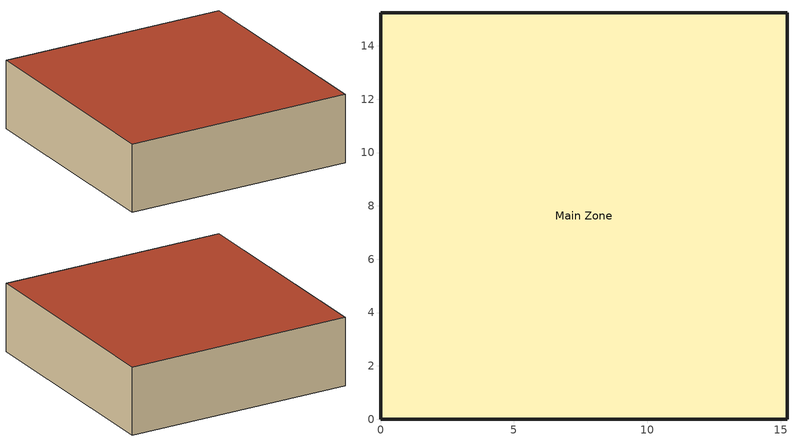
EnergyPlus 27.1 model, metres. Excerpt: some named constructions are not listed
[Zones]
Main Zone
 floor adiabatic (FLOOR): 15.24,0 0,0 0,15.24 15.24,15.24 z0
 wall outside (R13WALL): 0,0 15.24,0 15.24,15.24 0,15.24 0,0 z0:4.57
 roof outside (ROOF31): 0,15.24 0,0 15.24,0 15.24,15.24 z4.57
[Table:Lookup]
Mode2_ESP_lookup: Mode2_IndependentVariableList, DivisorOnly, -9999, 9999, Dimensionless, 191.66, 191.66, 191.66, 233.718, 233.718, 233.718, 279.945, 279.945, 279.945, 191.66, 191.66, 191.66, 233.718, 233.718, 233.718, 279.945, 279.945, 279.945, 191.66, 191.66, 191.66, 233.718, 233.718, 233.718, 279.945, 279.945, 279.945, 191.66, 191.66, 191.66, 233.718, 233.718, 233.718, 279.945, 279.945, 279.945, 191.66, 191.66, 191.66, 233.718, 233.718, 233.718, 279.945, 279.945, 279.945, 191.66, 191.66, 191.66, 233.718, 233.718, 233.718, 279.945, 279.945, 279.945, 191.66, 191.66, 191.66, 233.718, 233.718, 233.718, 279.945, 279.945, 279.945, 191.66, 191.66, 191.66, 233.718, 233.718, 233.718, 279.945, 279.945, 279.945, 191.66, 191.66, 191.66, 233.718, 233.718, 233.718, 279.945, 279.945, 279.945, 190.966, 190.966, 190.966, 235.108, 235.108, 235.108, 279.25, 279.25, 279.25, 190.966, 190.966, 190.966, 235.108, 235.108, 235.108, 279.25, 279.25, 279.25, 190.966, 190.966, 190.966, 235.108, 235.108, 235.108, 279.25, 279.25, 279.25, 190.966, 190.966, 190.966, 235.108, 235.108, 235.108, 279.25, 279.25, 279.25, 190.966, 190.966, 190.966, 235.108, 235.108, 235.108, 279.25, 279.25, 279.25, 190.966, 190.966, 190.966, 235.108, 235.108, 235.108, 279.25, 279.25, 279.25, 190.966, 190.966, 190.966, 235.108, 235.108, 235.108, 279.25, 279.25, 279.25, 190.966, 190.966, 190.966, 235.108, 235.108, 235.108, 279.25, 279.25, 279.25, 190.966, 190.966, 190.966, 235.108, 235.108, 235.108, 279.25, 279.25, 279.25, 191.66, 191.66, 191.66, 233.718, 233.718, 233.718, 279.945, 279.945, 279.945, 191.66, 191.66, 191.66, 233.718, 233.718, 233.718, 279.945, 279.945, 279.945, 191.66, 191.66, 191.66, 233.718, 233.718, 233.718, 279.945, 279.945, 279.945, 191.66, 191.66, 191.66, 233.718, 233.718, 233.718, 279.945, 279.945, 279.945, 191.66, 191.66, 191.66, 233.718, 233.718, 233.718, 279.945, 279.945, 279.945, 191.66, 191.66, 191.66, 233.718, 233.718, 233.718, 279.945, 279.945, 279.945, 191.66, 191.66, 191.66, 233.718, 233.718, 233.718, 279.945, 279.945, 279.945, 191.66, 191.66, 191.66, 233.718, 233.718, 233.718, 279.945, 279.945, 279.945, 191.66, 191.66, 191.66, 233.718, 233.718, 233.718, 279.945, 279.945, 279.945, 190.966, 190.966, 190.966, 235.108, 235.108, 235.108, 279.25, 279.25, 279.25, 190.966, 190.966, 190.966, 235.108, 235.108, 235.108, 279.25, 279.25, 279.25, 190.966, 190.966, 190.966, 235.108, 235.108, 235.108, 279.25, 279.25, 279.25, 190.966, 190.966, 190.966, 235.108, 235.108, 235.108, 279.25, 279.25, 279.25, 190.966, 190.966, 190.966, 235.108, 235.108, 235.108, 279.25, 279.25, 279.25, 190.966, 190.966, 190.966, 235.108, 235.108, 235.108, 279.25, 279.25, 279.25, 190.966, 190.966, 190.966, 235.108, 235.108, 235.108, 279.25, 279.25, 279.25, 190.966, 190.966, 190.966, 235.108, 235.108, 235.108, 279.25, 279.25, 279.25, 190.966, 190.966, 190.966, 235.108, 235.108, 235.108, 279.25, 279.25, 279.25, 190.966, 190.966, 190.966, 235.108, 235.108, 235.108, 279.25, 279.25, 279.25, 190.966, 190.966, 190.966, 235.108, 235.108, 235.108, 279.25, 279.25, 279.25, 190.966, 190.966, 190.966, 235.108, 235.108, 235.108, 279.25, 279.25, 279.25, 190.966, 190.966, 190.966, 235.108, 235.108, 235.108, 279.25, 279.25, 279.25, 190.966, 190.966, 190.966, 235.108, 235.108, 235.108, 279.25, 279.25, 279.25, 190.966, 190.966, 190.966, 235.108, 235.108, 235.108, 279.25, 279.25, 279.25, 190.966, 190.966, 190.966, 235.108, 235.108, 235.108, 279.25, 279.25, 279.25, 190.966, 190.966, 190.966, 235.108, 235.108, 235.108, 279.25, 279.25, 279.25, 190.966, 190.966, 190.966, 235.108, 235.108, 235.108, 279.25, 279.25, 279.25, 191.66, 191.66, 191.66, 233.718, 233.718, 233.718, 279.945, 279.945, 279.945, 191.66, 191.66, 191.66, 233.718, 233.718, 233.718, 279.945, 279.945, 279.945, 191.66, 191.66, 191.66, 233.718, 233.718, 233.718, 279.945, 279.945, 279.945, 191.66, 191.66, 191.66, 233.718, 233.718, 233.718, 279.945, 279.945, 279.945, 191.66, 191.66, 191.66, 233.718, 233.718, 233.718, 279.945, 279.945, 279.945, 191.66, 191.66, 191.66, 233.718, 233.718, 233.718, 279.945, 279.945, 279.945, 191.66, 191.66, 191.66, 233.718, 233.718, 233.718, 279.945, 279.945, 279.945, 191.66, 191.66, 191.66, 233.718, 233.718, 233.718, 279.945, 279.945, 279.945, 191.66, 191.66, 191.66, 233.718, 233.718, 233.718, 279.945, 279.945, 279.945, 190.966, 190.966, 190.966, 235.108, 235.108, 235.108, 279.25, 279.25, 279.25, 190.966, 190.966, 190.966, 235.108, 235.108, 235.108, 279.25, 279.25, 279.25, 190.966, 190.966, 190.966, 235.108, 235.108, 235.108, 279.25, 279.25, 279.25, 190.966, 190.966, 190.966, 235.108, 235.108, 235.108, 279.25, 279.25, 279.25, 190.966, 190.966, 190.966, 235.108, 235.108, 235.108, 279.25, 279.25, 279.25, 190.966, 190.966, 190.966, 235.108, 235.108, 235.108, 279.25, 279.25, 279.25, 190.966, 190.966, 190.966, 235.108, 235.108, 235.108, 279.25, 279.25, 279.25, 190.966, 190.966, 190.966, 235.108, 235.108, 235.108, 279.25, 279.25, 279.25, 190.966, 190.966, 190.966, 235.108, 235.108, 235.108, 279.25, 279.25, 279.25, 190.966, 190.966, 190.966, 235.108, 235.108, 235.108, 279.25, 279.25, 279.25, 190.966, 190.966, 190.966, 235.108, 235.108, 235.108, 279.25, 279.25, 279.25, 190.966, 190.966, 190.966, 235.108, 235.108, 235.108, 279.25, 279.25, 279.25, 190.966, 190.966, 190.966, 235.108, 235.108, 235.108, 279.25, 279.25, 279.25, 190.966, 190.966, 190.966, 235.108, 235.108, 235.108, 279.25, 279.25, 279.25, 190.966, 190.966, 190.966, 235.108, 235.108, 235.108, 279.25, 279.25, 279.25, 190.966, 190.966, 190.966, 235.108, 235.108, 235.108, 279.25, 279.25, 279.25, 190.966, 190.966, 190.966, 235.108, 235.108, 235.108, 279.25, 279.25, 279.25, 190.966, 190.966, 190.966, 235.108, 235.108, 235.108, 279.25, 279.25, 279.25, 191.66, 191.66, 191.66, 233.718, 233.718, 233.718, 279.945, 279.945, 279.945, 191.66, 191.66, 191.66, 233.718, 233.718, 233.718, 279.945, 279.945, 279.945, 191.66, 191.66, 191.66, 233.718, 233.718, 233.718, 279.945, 279.945, 279.945, 191.66, 191.66, 191.66, 233.718, 233.718, 233.718, 279.945, 279.945, 279.945, 191.66, 191.66, 191.66, 233.718, 233.718, 233.718, 279.945, 279.945, 279.945, 191.66, 191.66, 191.66, 233.718, 233.718, 233.718, 279.945, 279.945, 279.945, 191.66, 191.66, 191.66, 233.718, 233.718, 233.718, 279.945, 279.945, 279.945, 191.66, 191.66, 191.66, 233.718, 233.718, 233.718, 279.945, 279.945, 279.945, 191.66, 191.66, 191.66, 233.718, 233.718, 233.718, 279.945, 279.945, 279.945, 191.66, 191.66, 191.66, 233.718, 233.718, 233.718, 279.945, 279.945, 279.945, 191.66, 191.66, 191.66, 233.718, 233.718, 233.718, 279.945, 279.945, 279.945, 191.66, 191.66, 191.66, 233.718, 233.718, 233.718, 279.945, 279.945, 279.945, 191.66, 191.66, 191.66, 233.718, 233.718, 233.718, 279.945, 279.945, 279.945, 191.66, 191.66, 191.66, 233.718, 233.718, 233.718, 279.945, 279.945, 279.945, 191.66, 191.66, 191.66, 233.718, 233.718, 233.718, 279.945, 279.945, 279.945, 191.66, 191.66, 191.66, 233.718, 233.718, 233.718, 279.945, 279.945, 279.945, 191.66, 191.66, 191.66, 233.718, 233.718, 233.718, 279.945, 279.945, 279.945, 191.66, 191.66, 191.66, 233.718, 233.718, 233.718, 279.945, 279.945, 279.945, 190.966, 190.966, 190.966, 235.108, 235.108, 235.108, 279.25, 279.25, 279.25, 190.966, 190.966, 190.966, 235.108, 235.108, 235.108, 279.25, 279.25, 279.25, 190.966, 190.966, 190.966, 235.108, 235.108, 235.108, 279.25, 279.25, 279.25, 190.966, 190.966, 190.966, 235.108, 235.108, 235.108, 279.25, 279.25, 279.25, 190.966, 190.966, 190.966, 235.108, 235.108, 235.108, 279.25, 279.25, 279.25, 190.966, 190.966, 190.966, 235.108, 235.108, 235.108, 279.25, 279.25, 279.25, 190.966, 190.966, 190.966, 235.108, 235.108, 235.108, 279.25, 279.25, 279.25, 190.966, 190.966, 190.966, 235.108, 235.108, 235.108, 279.25, 279.25, 279.25, 190.966, 190.966, 190.966, 235.108, 235.108, 235.108, 279.25, 279.25, 279.25, 191.66, 191.66, 191.66, 233.718, 233.718, 233.718, 279.945, 279.945, 279.945, 191.66, 191.66, 191.66, 233.718, 233.718, 233.718, 279.945, 279.945, 279.945, 191.66, 191.66, 191.66, 233.718, 233.718, 233.718, 279.945, 279.945, 279.945, 191.66, 191.66, 191.66, 233.718, 233.718, 233.718, 279.945, 279.945, 279.945, 191.66, 191.66, 191.66, 233.718, 233.718, 233.718, 279.945, 279.945, 279.945, 191.66, 191.66, 191.66, 233.718, 233.718, 233.718, 279.945, 279.945, 279.945, 191.66, 191.66, 191.66, 233.718, 233.718, 233.718, 279.945, 279.945, 279.945, 191.66, 191.66, 191.66, 233.718, 233.718, 233.718, 279.945, 279.945, 279.945, 191.66, 191.66, 191.66, 233.718, 233.718, 233.718, 279.945, 279.945, 279.945, 190.966, 190.966, 190.966, 235.108, 235.108, 235.108, 279.25, 279.25, 279.25, 190.966, 190.966, 190.966, 235.108, 235.108, 235.108, 279.25, 279.25, 279.25, 190.966, 190.966, 190.966, 235.108, 235.108, 235.108, 279.25, 279.25, 279.25, 190.966, 190.966, 190.966, 235.108, 235.108, 235.108, 279.25, 279.25, 279.25, 190.966, 190.966, 190.966, 235.108, 235.108, 235.108, 279.25, 279.25, 279.25, 190.966, 190.966, 190.966, 235.108, 235.108, 235.108, 279.25, 279.25, 279.25, 190.966, 190.966, 190.966, 235.108, 235.108, 235.108, 279.25, 279.25, 279.25, 190.966, 190.966, 190.966, 235.108, 235.108, 235.108, 279.25, 279.25, 279.25, 190.966, 190.966, 190.966, 235.108, 235.108, 235.108, 279.25, 279.25, 279.25, 191.66, 191.66, 191.66, 233.718, 233.718, 233.718, 279.945, 279.945, 279.945, 191.66, 191.66, 191.66, 233.718, 233.718, 233.718, 279.945, 279.945, 279.945, 191.66, 191.66, 191.66, 233.718, 233.718, 233.718, 279.945, 279.945, 279.945, 191.66, 191.66, 191.66, 233.718, 233.718, 233.718, 279.945, 279.945, 279.945, 191.66, 191.66, 191.66, 233.718, 233.718, 233.718, 279.945, 279.945, 279.945, 191.66, 191.66, 191.66, 233.718, 233.718, 233.718, 279.945, 279.945, 279.945, 191.66, 191.66, 191.66, 233.718, 233.718, 233.718, 279.945, 279.945, 279.945, 191.66, 191.66, 191.66, 233.718, 233.718, 233.718, 279.945, 279.945, 279.945, 191.66, 191.66, 191.66, 233.718, 233.718, 233.718, 279.945, 279.945, 279.945, 191.66, 191.66, 191.66, 233.718, 233.718, 233.718, 279.945, 279.945, 279.945, 191.66, 191.66, 191.66, 233.718, 233.718, 233.718, 279.945, 279.945, 279.945, 191.66, 191.66, 191.66, 233.718, 233.718, 233.718, 279.945, 279.945, 279.945, 191.66, 191.66, 191.66, 233.718, 233.718, 233.718, 279.945, 279.945, 279.945, 191.66, 191.66, 191.66, 233.718, 233.718, 233.718, 279.945, 279.945, 279.945, 191.66, 191.66, 191.66, 233.718, 233.718, 233.718, 279.945, 279.945, 279.945, 191.66, 191.66, 191.66, 233.718, 233.718, 233.718, 279.945, 279.945, 279.945, 191.66, 191.66, 191.66, 233.718, 233.718, 233.718, 279.945, 279.945, 279.945, 191.66, 191.66, 191.66, 233.718, 233.718, 233.718, 279.945, 279.945, 279.945
Mode2_TSA_lookup: Mode2_IndependentVariableList, DivisorOnly, -9999, 9999, Dimensionless, 9.87769, 9.87769, 9.87769, 11.06818, 11.06818, 11.06818, 12.25867, 12.25867, 12.25867, 9.87769, 9.87769, 9.87769, 11.06818, 11.06818, 11.06818, 12.25867, 12.25867, 12.25867, 9.87769, 9.87769, 9.87769, 11.06818, 11.06818, 11.06818, 12.25867, 12.25867, 12.25867, 9.87769, 9.87769, 9.87769, 11.06818, 11.06818, 11.06818, 12.25867, 12.25867, 12.25867, 9.87769, 9.87769, 9.87769, 11.06818, 11.06818, 11.06818, 12.25867, 12.25867, 12.25867, 9.87769, 9.87769, 9.87769, 11.06818, 11.06818, 11.06818, 12.25867, 12.25867, 12.25867, 9.87769, 9.87769, 9.87769, 11.06818, 11.06818, 11.06818, 12.25867, 12.25867, 12.25867, 9.87769, 9.87769, 9.87769, 11.06818, 11.06818, 11.06818, 12.25867, 12.25867, 12.25867, 9.87769, 9.87769, 9.87769, 11.06818, 11.06818, 11.06818, 12.25867, 12.25867, 12.25867, 10.0917, 10.0917, 10.0917, 11.28219, 11.28219, 11.28219, 12.47268, 12.47268, 12.47268, 10.0917, 10.0917, 10.0917, 11.28219, 11.28219, 11.28219, 12.47268, 12.47268, 12.47268, 10.0917, 10.0917, 10.0917, 11.28219, 11.28219, 11.28219, 12.47268, 12.47268, 12.47268, 10.0917, 10.0917, 10.0917, 11.28219, 11.28219, 11.28219, 12.47268, 12.47268, 12.47268, 10.0917, 10.0917, 10.0917, 11.28219, 11.28219, 11.28219, 12.47268, 12.47268, 12.47268, 10.0917, 10.0917, 10.0917, 11.28219, 11.28219, 11.28219, 12.47268, 12.47268, 12.47268, 10.0917, 10.0917, 10.0917, 11.28219, 11.28219, 11.28219, 12.47268, 12.47268, 12.47268, 10.0917, 10.0917, 10.0917, 11.28219, 11.28219, 11.28219, 12.47268, 12.47268, 12.47268, 10.0917, 10.0917, 10.0917, 11.28219, 11.28219, 11.28219, 12.47268, 12.47268, 12.47268, 10.60999, 10.60999, 10.60999, 11.80049, 11.80049, 11.80049, 12.99098, 12.99098, 12.99098, 10.60999, 10.60999, 10.60999, 11.80049, 11.80049, 11.80049, 12.99098, 12.99098, 12.99098, 10.60999, 10.60999, 10.60999, 11.80049, 11.80049, 11.80049, 12.99098, 12.99098, 12.99098, 10.60999, 10.60999, 10.60999, 11.80049, 11.80049, 11.80049, 12.99098, 12.99098, 12.99098, 10.60999, 10.60999, 10.60999, 11.80049, 11.80049, 11.80049, 12.99098, 12.99098, 12.99098, 10.60999, 10.60999, 10.60999, 11.80049, 11.80049, 11.80049, 12.99098, 12.99098, 12.99098, 10.60999, 10.60999, 10.60999, 11.80049, 11.80049, 11.80049, 12.99098, 12.99098, 12.99098, 10.60999, 10.60999, 10.60999, 11.80049, 11.80049, 11.80049, 12.99098, 12.99098, 12.99098, 10.60999, 10.60999, 10.60999, 11.80049, 11.80049, 11.80049, 12.99098, 12.99098, 12.99098, 10.81006, 10.81006, 10.81006, 12.00055, 12.00055, 12.00055, 13.19104, 13.19104, 13.19104, 10.81006, 10.81006, 10.81006, 12.00055, 12.00055, 12.00055, 13.19104, 13.19104, 13.19104, 10.81006, 10.81006, 10.81006, 12.00055, 12.00055, 12.00055, 13.19104, 13.19104, 13.19104, 10.81006, 10.81006, 10.81006, 12.00055, 12.00055, 12.00055, 13.19104, 13.19104, 13.19104, 10.81006, 10.81006, 10.81006, 12.00055, 12.00055, 12.00055, 13.19104, 13.19104, 13.19104, 10.81006, 10.81006, 10.81006, 12.00055, 12.00055, 12.00055, 13.19104, 13.19104, 13.19104, 10.81006, 10.81006, 10.81006, 12.00055, 12.00055, 12.00055, 13.19104, 13.19104, 13.19104, 10.81006, 10.81006, 10.81006, 12.00055, 12.00055, 12.00055, 13.19104, 13.19104, 13.19104, 10.81006, 10.81006, 10.81006, 12.00055, 12.00055, 12.00055, 13.19104, 13.19104, 13.19104, 11.74255, 11.74255, 11.74255, 12.93304, 12.93304, 12.93304, 14.12353, 14.12353, 14.12353, 11.74255, 11.74255, 11.74255, 12.93304, 12.93304, 12.93304, 14.12353, 14.12353, 14.12353, 11.74255, 11.74255, 11.74255, 12.93304, 12.93304, 12.93304, 14.12353, 14.12353, 14.12353, 11.74255, 11.74255, 11.74255, 12.93304, 12.93304, 12.93304, 14.12353, 14.12353, 14.12353, 11.74255, 11.74255, 11.74255, 12.93304, 12.93304, 12.93304, 14.12353, 14.12353, 14.12353, 11.74255, 11.74255, 11.74255, 12.93304, 12.93304, 12.93304, 14.12353, 14.12353, 14.12353, 11.74255, 11.74255, 11.74255, 12.93304, 12.93304, 12.93304, 14.12353, 14.12353, 14.12353, 11.74255, 11.74255, 11.74255, 12.93304, 12.93304, 12.93304, 14.12353, 14.12353, 14.12353, 11.74255, 11.74255, 11.74255, 12.93304, 12.93304, 12.93304, 14.12353, 14.12353, 14.12353, 11.71017, 11.71017, 11.71017, 12.90066, 12.90066, 12.90066, 14.09115, 14.09115, 14.09115, 11.71017, 11.71017, 11.71017, 12.90066, 12.90066, 12.90066, 14.09115, 14.09115, 14.09115, 11.71017, 11.71017, 11.71017, 12.90066, 12.90066, 12.90066, 14.09115, 14.09115, 14.09115, 11.71017, 11.71017, 11.71017, 12.90066, 12.90066, 12.90066, 14.09115, 14.09115, 14.09115, 11.71017, 11.71017, 11.71017, 12.90066, 12.90066, 12.90066, 14.09115, 14.09115, 14.09115, 11.71017, 11.71017, 11.71017, 12.90066, 12.90066, 12.90066, 14.09115, 14.09115, 14.09115, 11.71017, 11.71017, 11.71017, 12.90066, 12.90066, 12.90066, 14.09115, 14.09115, 14.09115, 11.71017, 11.71017, 11.71017, 12.90066, 12.90066, 12.90066, 14.09115, 14.09115, 14.09115, 11.71017, 11.71017, 11.71017, 12.90066, 12.90066, 12.90066, 14.09115, 14.09115, 14.09115, 11.92479, 11.92479, 11.92479, 13.11528, 13.11528, 13.11528, 14.30577, 14.30577, 14.30577, 11.92479, 11.92479, 11.92479, 13.11528, 13.11528, 13.11528, 14.30577, 14.30577, 14.30577, 11.92479, 11.92479, 11.92479, 13.11528, 13.11528, 13.11528, 14.30577, 14.30577, 14.30577, 11.92479, 11.92479, 11.92479, 13.11528, 13.11528, 13.11528, 14.30577, 14.30577, 14.30577, 11.92479, 11.92479, 11.92479, 13.11528, 13.11528, 13.11528, 14.30577, 14.30577, 14.30577, 11.92479, 11.92479, 11.92479, 13.11528, 13.11528, 13.11528, 14.30577, 14.30577, 14.30577, 11.92479, 11.92479, 11.92479, 13.11528, 13.11528, 13.11528, 14.30577, 14.30577, 14.30577, 11.92479, 11.92479, 11.92479, 13.11528, 13.11528, 13.11528, 14.30577, 14.30577, 14.30577, 11.92479, 11.92479, 11.92479, 13.11528, 13.11528, 13.11528, 14.30577, 14.30577, 14.30577, 12.44247, 12.44247, 12.44247, 13.63296, 13.63296, 13.63296, 14.82345, 14.82345, 14.82345, 12.44247, 12.44247, 12.44247, 13.63296, 13.63296, 13.63296, 14.82345, 14.82345, 14.82345, 12.44247, 12.44247, 12.44247, 13.63296, 13.63296, 13.63296, 14.82345, 14.82345, 14.82345, 12.44247, 12.44247, 12.44247, 13.63296, 13.63296, 13.63296, 14.82345, 14.82345, 14.82345, 12.44247, 12.44247, 12.44247, 13.63296, 13.63296, 13.63296, 14.82345, 14.82345, 14.82345, 12.44247, 12.44247, 12.44247, 13.63296, 13.63296, 13.63296, 14.82345, 14.82345, 14.82345, 12.44247, 12.44247, 12.44247, 13.63296, 13.63296, 13.63296, 14.82345, 14.82345, 14.82345, 12.44247, 12.44247, 12.44247, 13.63296, 13.63296, 13.63296, 14.82345, 14.82345, 14.82345, 12.44247, 12.44247, 12.44247, 13.63296, 13.63296, 13.63296, 14.82345, 14.82345, 14.82345, 12.64223, 12.64223, 12.64223, 13.83272, 13.83272, 13.83272, 15.02321, 15.02321, 15.02321, 12.64223, 12.64223, 12.64223, 13.83272, 13.83272, 13.83272, 15.02321, 15.02321, 15.02321, 12.64223, 12.64223, 12.64223, 13.83272, 13.83272, 13.83272, 15.02321, 15.02321, 15.02321, 12.64223, 12.64223, 12.64223, 13.83272, 13.83272, 13.83272, 15.02321, 15.02321, 15.02321, 12.64223, 12.64223, 12.64223, 13.83272, 13.83272, 13.83272, 15.02321, 15.02321, 15.02321, 12.64223, 12.64223, 12.64223, 13.83272, 13.83272, 13.83272, 15.02321, 15.02321, 15.02321, 12.64223, 12.64223, 12.64223, 13.83272, 13.83272, 13.83272, 15.02321, 15.02321, 15.02321, 12.64223, 12.64223, 12.64223, 13.83272, 13.83272, 13.83272, 15.02321, 15.02321, 15.02321, 12.64223, 12.64223, 12.64223, 13.83272, 13.83272, 13.83272, 15.02321, 15.02321, 15.02321, 13.57429, 13.57429, 13.57429, 14.76478, 14.76478, 14.76478, 15.95527, 15.95527, 15.95527, 13.57429, 13.57429, 13.57429, 14.76478, 14.76478, 14.76478, 15.95527, 15.95527, 15.95527, 13.57429, 13.57429, 13.57429, 14.76478, 14.76478, 14.76478, 15.95527, 15.95527, 15.95527, 13.57429, 13.57429, 13.57429, 14.76478, 14.76478, 14.76478, 15.95527, 15.95527, 15.95527, 13.57429, 13.57429, 13.57429, 14.76478, 14.76478, 14.76478, 15.95527, 15.95527, 15.95527, 13.57429, 13.57429, 13.57429, 14.76478, 14.76478, 14.76478, 15.95527, 15.95527, 15.95527, 13.57429, 13.57429, 13.57429, 14.76478, 14.76478, 14.76478, 15.95527, 15.95527, 15.95527, 13.57429, 13.57429, 13.57429, 14.76478, 14.76478, 14.76478, 15.95527, 15.95527, 15.95527, 13.57429, 13.57429, 13.57429, 14.76478, 14.76478, 14.76478, 15.95527, 15.95527, 15.95527, 13.54405, 13.54405, 13.54405, 14.73454, 14.73454, 14.73454, 15.92503, 15.92503, 15.92503, 13.54405, 13.54405, 13.54405, 14.73454, 14.73454, 14.73454, 15.92503, 15.92503, 15.92503, 13.54405, 13.54405, 13.54405, 14.73454, 14.73454, 14.73454, 15.92503, 15.92503, 15.92503, 13.54405, 13.54405, 13.54405, 14.73454, 14.73454, 14.73454, 15.92503, 15.92503, 15.92503, 13.54405, 13.54405, 13.54405, 14.73454, 14.73454, 14.73454, 15.92503, 15.92503, 15.92503, 13.54405, 13.54405, 13.54405, 14.73454, 14.73454, 14.73454, 15.92503, 15.92503, 15.92503, 13.54405, 13.54405, 13.54405, 14.73454, 14.73454, 14.73454, 15.92503, 15.92503, 15.92503, 13.54405, 13.54405, 13.54405, 14.73454, 14.73454, 14.73454, 15.92503, 15.92503, 15.92503, 13.54405, 13.54405, 13.54405, 14.73454, 14.73454, 14.73454, 15.92503, 15.92503, 15.92503, 13.75865, 13.75865, 13.75865, 14.94914, 14.94914, 14.94914, 16.13963, 16.13963, 16.13963, 13.75865, 13.75865, 13.75865, 14.94914, 14.94914, 14.94914, 16.13963, 16.13963, 16.13963, 13.75865, 13.75865, 13.75865, 14.94914, 14.94914, 14.94914, 16.13963, 16.13963, 16.13963, 13.75865, 13.75865, 13.75865, 14.94914, 14.94914, 14.94914, 16.13963, 16.13963, 16.13963, 13.75865, 13.75865, 13.75865, 14.94914, 14.94914, 14.94914, 16.13963, 16.13963, 16.13963, 13.75865, 13.75865, 13.75865, 14.94914, 14.94914, 14.94914, 16.13963, 16.13963, 16.13963, 13.75865, 13.75865, 13.75865, 14.94914, 14.94914, 14.94914, 16.13963, 16.13963, 16.13963, 13.75865, 13.75865, 13.75865, 14.94914, 14.94914, 14.94914, 16.13963, 16.13963, 16.13963, 13.75865, 13.75865, 13.75865, 14.94914, 14.94914, 14.94914, 16.13963, 16.13963, 16.13963, 14.2752, 14.2752, 14.2752, 15.46569, 15.46569, 15.46569, 16.65618, 16.65618, 16.65618, 14.2752, 14.2752, 14.2752, 15.46569, 15.46569, 15.46569, 16.65618, 16.65618, 16.65618, 14.2752, 14.2752, 14.2752, 15.46569, 15.46569, 15.46569, 16.65618, 16.65618, 16.65618, 14.2752, 14.2752, 14.2752, 15.46569, 15.46569, 15.46569, 16.65618, 16.65618, 16.65618, 14.2752, 14.2752, 14.2752, 15.46569, 15.46569, 15.46569, 16.65618, 16.65618, 16.65618, 14.2752, 14.2752, 14.2752, 15.46569, 15.46569, 15.46569, 16.65618, 16.65618, 16.65618, 14.2752, 14.2752, 14.2752, 15.46569, 15.46569, 15.46569, 16.65618, 16.65618, 16.65618, 14.2752, 14.2752, 14.2752, 15.46569, 15.46569, 15.46569, 16.65618, 16.65618, 16.65618, 14.2752, 14.2752, 14.2752, 15.46569, 15.46569, 15.46569, 16.65618, 16.65618, 16.65618, 14.47471, 14.47471, 14.47471, 15.6652, 15.6652, 15.6652, 16.85569, 16.85569, 16.85569, 14.47471, 14.47471, 14.47471, 15.6652, 15.6652, 15.6652, 16.85569, 16.85569, 16.85569, 14.47471, 14.47471, 14.47471, 15.6652, 15.6652, 15.6652, 16.85569, 16.85569, 16.85569, 14.47471, 14.47471, 14.47471, 15.6652, 15.6652, 15.6652, 16.85569, 16.85569, 16.85569, 14.47471, 14.47471, 14.47471, 15.6652, 15.6652, 15.6652, 16.85569, 16.85569, 16.85569, 14.47471, 14.47471, 14.47471, 15.6652, 15.6652, 15.6652, 16.85569, 16.85569, 16.85569, 14.47471, 14.47471, 14.47471, 15.6652, 15.6652, 15.6652, 16.85569, 16.85569, 16.85569, 14.47471, 14.47471, 14.47471, 15.6652, 15.6652, 15.6652, 16.85569, 16.85569, 16.85569, 14.47471, 14.47471, 14.47471, 15.6652, 15.6652, 15.6652, 16.85569, 16.85569, 16.85569, 15.40677, 15.40677, 15.40677, 16.59726, 16.59726, 16.59726, 17.78775, 17.78775, 17.78775, 15.40677, 15.40677, 15.40677, 16.59726, 16.59726, 16.59726, 17.78775, 17.78775, 17.78775, 15.40677, 15.40677, 15.40677, 16.59726, 16.59726, 16.59726, 17.78775, 17.78775, 17.78775, 15.40677, 15.40677, 15.40677, 16.59726, 16.59726, 16.59726, 17.78775, 17.78775, 17.78775, 15.40677, 15.40677, 15.40677, 16.59726, 16.59726, 16.59726, 17.78775, 17.78775, 17.78775, 15.40677, 15.40677, 15.40677, 16.59726, 16.59726, 16.59726, 17.78775, 17.78775, 17.78775, 15.40677, 15.40677, 15.40677, 16.59726, 16.59726, 16.59726, 17.78775, 17.78775, 17.78775, 15.40677, 15.40677, 15.40677, 16.59726, 16.59726, 16.59726, 17.78775, 17.78775, 17.78775, 15.40677, 15.40677, 15.40677, 16.59726, 16.59726, 16.59726, 17.78775, 17.78775, 17.78775
Mode2_wSA_lookup: Mode2_IndependentVariableList, DivisorOnly, -9999, 9999, Dimensionless, 0.00622, 0.00622, 0.00622, 0.00661, 0.00661, 0.00661, 0.007, 0.007, 0.007, 0.00622, 0.00622, 0.00622, 0.00661, 0.00661, 0.00661, 0.007, 0.007, 0.007, 0.00622, 0.00622, 0.00622, 0.00661, 0.00661, 0.00661, 0.007, 0.007, 0.007, 0.00622, 0.00622, 0.00622, 0.00661, 0.00661, 0.00661, 0.007, 0.007, 0.007, 0.00622, 0.00622, 0.00622, 0.00661, 0.00661, 0.00661, 0.007, 0.007, 0.007, 0.00622, 0.00622, 0.00622, 0.00661, 0.00661, 0.00661, 0.007, 0.007, 0.007, 0.00622, 0.00622, 0.00622, 0.00661, 0.00661, 0.00661, 0.007, 0.007, 0.007, 0.00622, 0.00622, 0.00622, 0.00661, 0.00661, 0.00661, 0.007, 0.007, 0.007, 0.00622, 0.00622, 0.00622, 0.00661, 0.00661, 0.00661, 0.007, 0.007, 0.007, 0.00652, 0.00652, 0.00652, 0.00691, 0.00691, 0.00691, 0.0073, 0.0073, 0.0073, 0.00652, 0.00652, 0.00652, 0.00691, 0.00691, 0.00691, 0.0073, 0.0073, 0.0073, 0.00652, 0.00652, 0.00652, 0.00691, 0.00691, 0.00691, 0.0073, 0.0073, 0.0073, 0.00652, 0.00652, 0.00652, 0.00691, 0.00691, 0.00691, 0.0073, 0.0073, 0.0073, 0.00652, 0.00652, 0.00652, 0.00691, 0.00691, 0.00691, 0.0073, 0.0073, 0.0073, 0.00652, 0.00652, 0.00652, 0.00691, 0.00691, 0.00691, 0.0073, 0.0073, 0.0073, 0.00652, 0.00652, 0.00652, 0.00691, 0.00691, 0.00691, 0.0073, 0.0073, 0.0073, 0.00652, 0.00652, 0.00652, 0.00691, 0.00691, 0.00691, 0.0073, 0.0073, 0.0073, 0.00652, 0.00652, 0.00652, 0.00691, 0.00691, 0.00691, 0.0073, 0.0073, 0.0073, 0.00724, 0.00724, 0.00724, 0.00763, 0.00763, 0.00763, 0.00802, 0.00802, 0.00802, 0.00724, 0.00724, 0.00724, 0.00763, 0.00763, 0.00763, 0.00802, 0.00802, 0.00802, 0.00724, 0.00724, 0.00724, 0.00763, 0.00763, 0.00763, 0.00802, 0.00802, 0.00802, 0.00724, 0.00724, 0.00724, 0.00763, 0.00763, 0.00763, 0.00802, 0.00802, 0.00802, 0.00724, 0.00724, 0.00724, 0.00763, 0.00763, 0.00763, 0.00802, 0.00802, 0.00802, 0.00724, 0.00724, 0.00724, 0.00763, 0.00763, 0.00763, 0.00802, 0.00802, 0.00802, 0.00724, 0.00724, 0.00724, 0.00763, 0.00763, 0.00763, 0.00802, 0.00802, 0.00802, 0.00724, 0.00724, 0.00724, 0.00763, 0.00763, 0.00763, 0.00802, 0.00802, 0.00802, 0.00724, 0.00724, 0.00724, 0.00763, 0.00763, 0.00763, 0.00802, 0.00802, 0.00802, 0.00752, 0.00752, 0.00752, 0.00791, 0.00791, 0.00791, 0.0083, 0.0083, 0.0083, 0.00752, 0.00752, 0.00752, 0.00791, 0.00791, 0.00791, 0.0083, 0.0083, 0.0083, 0.00752, 0.00752, 0.00752, 0.00791, 0.00791, 0.00791, 0.0083, 0.0083, 0.0083, 0.00752, 0.00752, 0.00752, 0.00791, 0.00791, 0.00791, 0.0083, 0.0083, 0.0083, 0.00752, 0.00752, 0.00752, 0.00791, 0.00791, 0.00791, 0.0083, 0.0083, 0.0083, 0.00752, 0.00752, 0.00752, 0.00791, 0.00791, 0.00791, 0.0083, 0.0083, 0.0083, 0.00752, 0.00752, 0.00752, 0.00791, 0.00791, 0.00791, 0.0083, 0.0083, 0.0083, 0.00752, 0.00752, 0.00752, 0.00791, 0.00791, 0.00791, 0.0083, 0.0083, 0.0083, 0.00752, 0.00752, 0.00752, 0.00791, 0.00791, 0.00791, 0.0083, 0.0083, 0.0083, 0.00882, 0.00882, 0.00882, 0.00921, 0.00921, 0.00921, 0.0096, 0.0096, 0.0096, 0.00882, 0.00882, 0.00882, 0.00921, 0.00921, 0.00921, 0.0096, 0.0096, 0.0096, 0.00882, 0.00882, 0.00882, 0.00921, 0.00921, 0.00921, 0.0096, 0.0096, 0.0096, 0.00882, 0.00882, 0.00882, 0.00921, 0.00921, 0.00921, 0.0096, 0.0096, 0.0096, 0.00882, 0.00882, 0.00882, 0.00921, 0.00921, 0.00921, 0.0096, 0.0096, 0.0096, 0.00882, 0.00882, 0.00882, 0.00921, 0.00921, 0.00921, 0.0096, 0.0096, 0.0096, 0.00882, 0.00882, 0.00882, 0.00921, 0.00921, 0.00921, 0.0096, 0.0096, 0.0096, 0.00882, 0.00882, 0.00882, 0.00921, 0.00921, 0.00921, 0.0096, 0.0096, 0.0096, 0.00882, 0.00882, 0.00882, 0.00921, 0.00921, 0.00921, 0.0096, 0.0096, 0.0096, 0.00655, 0.00655, 0.00655, 0.00694, 0.00694, 0.00694, 0.00733, 0.00733, 0.00733, 0.00655, 0.00655, 0.00655, 0.00694, 0.00694, 0.00694, 0.00733, 0.00733, 0.00733, 0.00655, 0.00655, 0.00655, 0.00694, 0.00694, 0.00694, 0.00733, 0.00733, 0.00733, 0.00655, 0.00655, 0.00655, 0.00694, 0.00694, 0.00694, 0.00733, 0.00733, 0.00733, 0.00655, 0.00655, 0.00655, 0.00694, 0.00694, 0.00694, 0.00733, 0.00733, 0.00733, 0.00655, 0.00655, 0.00655, 0.00694, 0.00694, 0.00694, 0.00733, 0.00733, 0.00733, 0.00655, 0.00655, 0.00655, 0.00694, 0.00694, 0.00694, 0.00733, 0.00733, 0.00733, 0.00655, 0.00655, 0.00655, 0.00694, 0.00694, 0.00694, 0.00733, 0.00733, 0.00733, 0.00655, 0.00655, 0.00655, 0.00694, 0.00694, 0.00694, 0.00733, 0.00733, 0.00733, 0.00685, 0.00685, 0.00685, 0.00724, 0.00724, 0.00724, 0.00763, 0.00763, 0.00763, 0.00685, 0.00685, 0.00685, 0.00724, 0.00724, 0.00724, 0.00763, 0.00763, 0.00763, 0.00685, 0.00685, 0.00685, 0.00724, 0.00724, 0.00724, 0.00763, 0.00763, 0.00763, 0.00685, 0.00685, 0.00685, 0.00724, 0.00724, 0.00724, 0.00763, 0.00763, 0.00763, 0.00685, 0.00685, 0.00685, 0.00724, 0.00724, 0.00724, 0.00763, 0.00763, 0.00763, 0.00685, 0.00685, 0.00685, 0.00724, 0.00724, 0.00724, 0.00763, 0.00763, 0.00763, 0.00685, 0.00685, 0.00685, 0.00724, 0.00724, 0.00724, 0.00763, 0.00763, 0.00763, 0.00685, 0.00685, 0.00685, 0.00724, 0.00724, 0.00724, 0.00763, 0.00763, 0.00763, 0.00685, 0.00685, 0.00685, 0.00724, 0.00724, 0.00724, 0.00763, 0.00763, 0.00763, 0.00757, 0.00757, 0.00757, 0.00796, 0.00796, 0.00796, 0.00835, 0.00835, 0.00835, 0.00757, 0.00757, 0.00757, 0.00796, 0.00796, 0.00796, 0.00835, 0.00835, 0.00835, 0.00757, 0.00757, 0.00757, 0.00796, 0.00796, 0.00796, 0.00835, 0.00835, 0.00835, 0.00757, 0.00757, 0.00757, 0.00796, 0.00796, 0.00796, 0.00835, 0.00835, 0.00835, 0.00757, 0.00757, 0.00757, 0.00796, 0.00796, 0.00796, 0.00835, 0.00835, 0.00835, 0.00757, 0.00757, 0.00757, 0.00796, 0.00796, 0.00796, 0.00835, 0.00835, 0.00835, 0.00757, 0.00757, 0.00757, 0.00796, 0.00796, 0.00796, 0.00835, 0.00835, 0.00835, 0.00757, 0.00757, 0.00757, 0.00796, 0.00796, 0.00796, 0.00835, 0.00835, 0.00835, 0.00757, 0.00757, 0.00757, 0.00796, 0.00796, 0.00796, 0.00835, 0.00835, 0.00835, 0.00785, 0.00785, 0.00785, 0.00824, 0.00824, 0.00824, 0.00863, 0.00863, 0.00863, 0.00785, 0.00785, 0.00785, 0.00824, 0.00824, 0.00824, 0.00863, 0.00863, 0.00863, 0.00785, 0.00785, 0.00785, 0.00824, 0.00824, 0.00824, 0.00863, 0.00863, 0.00863, 0.00785, 0.00785, 0.00785, 0.00824, 0.00824, 0.00824, 0.00863, 0.00863, 0.00863, 0.00785, 0.00785, 0.00785, 0.00824, 0.00824, 0.00824, 0.00863, 0.00863, 0.00863, 0.00785, 0.00785, 0.00785, 0.00824, 0.00824, 0.00824, 0.00863, 0.00863, 0.00863, 0.00785, 0.00785, 0.00785, 0.00824, 0.00824, 0.00824, 0.00863, 0.00863, 0.00863, 0.00785, 0.00785, 0.00785, 0.00824, 0.00824, 0.00824, 0.00863, 0.00863, 0.00863, 0.00785, 0.00785, 0.00785, 0.00824, 0.00824, 0.00824, 0.00863, 0.00863, 0.00863, 0.00915, 0.00915, 0.00915, 0.00954, 0.00954, 0.00954, 0.00993, 0.00993, 0.00993, 0.00915, 0.00915, 0.00915, 0.00954, 0.00954, 0.00954, 0.00993, 0.00993, 0.00993, 0.00915, 0.00915, 0.00915, 0.00954, 0.00954, 0.00954, 0.00993, 0.00993, 0.00993, 0.00915, 0.00915, 0.00915, 0.00954, 0.00954, 0.00954, 0.00993, 0.00993, 0.00993, 0.00915, 0.00915, 0.00915, 0.00954, 0.00954, 0.00954, 0.00993, 0.00993, 0.00993, 0.00915, 0.00915, 0.00915, 0.00954, 0.00954, 0.00954, 0.00993, 0.00993, 0.00993, 0.00915, 0.00915, 0.00915, 0.00954, 0.00954, 0.00954, 0.00993, 0.00993, 0.00993, 0.00915, 0.00915, 0.00915, 0.00954, 0.00954, 0.00954, 0.00993, 0.00993, 0.00993, 0.00915, 0.00915, 0.00915, 0.00954, 0.00954, 0.00954, 0.00993, 0.00993, 0.00993, 0.00688, 0.00688, 0.00688, 0.00728, 0.00728, 0.00728, 0.00767, 0.00767, 0.00767, 0.00688, 0.00688, 0.00688, 0.00728, 0.00728, 0.00728, 0.00767, 0.00767, 0.00767, 0.00688, 0.00688, 0.00688, 0.00728, 0.00728, 0.00728, 0.00767, 0.00767, 0.00767, 0.00688, 0.00688, 0.00688, 0.00728, 0.00728, 0.00728, 0.00767, 0.00767, 0.00767, 0.00688, 0.00688, 0.00688, 0.00728, 0.00728, 0.00728, 0.00767, 0.00767, 0.00767, 0.00688, 0.00688, 0.00688, 0.00728, 0.00728, 0.00728, 0.00767, 0.00767, 0.00767, 0.00688, 0.00688, 0.00688, 0.00728, 0.00728, 0.00728, 0.00767, 0.00767, 0.00767, 0.00688, 0.00688, 0.00688, 0.00728, 0.00728, 0.00728, 0.00767, 0.00767, 0.00767, 0.00688, 0.00688, 0.00688, 0.00728, 0.00728, 0.00728, 0.00767, 0.00767, 0.00767, 0.00718, 0.00718, 0.00718, 0.00757, 0.00757, 0.00757, 0.00797, 0.00797, 0.00797, 0.00718, 0.00718, 0.00718, 0.00757, 0.00757, 0.00757, 0.00797, 0.00797, 0.00797, 0.00718, 0.00718, 0.00718, 0.00757, 0.00757, 0.00757, 0.00797, 0.00797, 0.00797, 0.00718, 0.00718, 0.00718, 0.00757, 0.00757, 0.00757, 0.00797, 0.00797, 0.00797, 0.00718, 0.00718, 0.00718, 0.00757, 0.00757, 0.00757, 0.00797, 0.00797, 0.00797, 0.00718, 0.00718, 0.00718, 0.00757, 0.00757, 0.00757, 0.00797, 0.00797, 0.00797, 0.00718, 0.00718, 0.00718, 0.00757, 0.00757, 0.00757, 0.00797, 0.00797, 0.00797, 0.00718, 0.00718, 0.00718, 0.00757, 0.00757, 0.00757, 0.00797, 0.00797, 0.00797, 0.00718, 0.00718, 0.00718, 0.00757, 0.00757, 0.00757, 0.00797, 0.00797, 0.00797, 0.0079, 0.0079, 0.0079, 0.00829, 0.00829, 0.00829, 0.00868, 0.00868, 0.00868, 0.0079, 0.0079, 0.0079, 0.00829, 0.00829, 0.00829, 0.00868, 0.00868, 0.00868, 0.0079, 0.0079, 0.0079, 0.00829, 0.00829, 0.00829, 0.00868, 0.00868, 0.00868, 0.0079, 0.0079, 0.0079, 0.00829, 0.00829, 0.00829, 0.00868, 0.00868, 0.00868, 0.0079, 0.0079, 0.0079, 0.00829, 0.00829, 0.00829, 0.00868, 0.00868, 0.00868, 0.0079, 0.0079, 0.0079, 0.00829, 0.00829, 0.00829, 0.00868, 0.00868, 0.00868, 0.0079, 0.0079, 0.0079, 0.00829, 0.00829, 0.00829, 0.00868, 0.00868, 0.00868, 0.0079, 0.0079, 0.0079, 0.00829, 0.00829, 0.00829, 0.00868, 0.00868, 0.00868, 0.0079, 0.0079, 0.0079, 0.00829, 0.00829, 0.00829, 0.00868, 0.00868, 0.00868, 0.00818, 0.00818, 0.00818, 0.00857, 0.00857, 0.00857, 0.00896, 0.00896, 0.00896, 0.00818, 0.00818, 0.00818, 0.00857, 0.00857, 0.00857, 0.00896, 0.00896, 0.00896, 0.00818, 0.00818, 0.00818, 0.00857, 0.00857, 0.00857, 0.00896, 0.00896, 0.00896, 0.00818, 0.00818, 0.00818, 0.00857, 0.00857, 0.00857, 0.00896, 0.00896, 0.00896, 0.00818, 0.00818, 0.00818, 0.00857, 0.00857, 0.00857, 0.00896, 0.00896, 0.00896, 0.00818, 0.00818, 0.00818, 0.00857, 0.00857, 0.00857, 0.00896, 0.00896, 0.00896, 0.00818, 0.00818, 0.00818, 0.00857, 0.00857, 0.00857, 0.00896, 0.00896, 0.00896, 0.00818, 0.00818, 0.00818, 0.00857, 0.00857, 0.00857, 0.00896, 0.00896, 0.00896, 0.00818, 0.00818, 0.00818, 0.00857, 0.00857, 0.00857, 0.00896, 0.00896, 0.00896, 0.00948, 0.00948, 0.00948, 0.00987, 0.00987, 0.00987, 0.01026, 0.01026, 0.01026, 0.00948, 0.00948, 0.00948, 0.00987, 0.00987, 0.00987, 0.01026, 0.01026, 0.01026, 0.00948, 0.00948, 0.00948, 0.00987, 0.00987, 0.00987, 0.01026, 0.01026, 0.01026, 0.00948, 0.00948, 0.00948, 0.00987, 0.00987, 0.00987, 0.01026, 0.01026, 0.01026, 0.00948, 0.00948, 0.00948, 0.00987, 0.00987, 0.00987, 0.01026, 0.01026, 0.01026, 0.00948, 0.00948, 0.00948, 0.00987, 0.00987, 0.00987, 0.01026, 0.01026, 0.01026, 0.00948, 0.00948, 0.00948, 0.00987, 0.00987, 0.00987, 0.01026, 0.01026, 0.01026, 0.00948, 0.00948, 0.00948, 0.00987, 0.00987, 0.00987, 0.01026, 0.01026, 0.01026, 0.00948, 0.00948, 0.00948, 0.00987, 0.00987, 0.00987, 0.01026, 0.01026, 0.01026
Mode2_Power_lookup: Mode2_IndependentVariableList, DivisorOnly, 3.0176, -9999, 9999, Dimensionless, 12158.43, 12158.43, 12158.43, 10757.74, 10757.74, 10757.74, 9357.05, 9357.05, 9357.05, 12158.43, 12158.43, 12158.43, 10757.74, 10757.74, 10757.74, 9357.05, 9357.05, 9357.05, 12158.43, 12158.43, 12158.43, 10757.74, 10757.74, 10757.74, 9357.05, 9357.05, 9357.05, 12158.43, 12158.43, 12158.43, 10757.74, 10757.74, 10757.74, 9357.05, 9357.05, 9357.05, 12158.43, 12158.43, 12158.43, 10757.74, 10757.74, 10757.74, 9357.05, 9357.05, 9357.05, 12158.43, 12158.43, 12158.43, 10757.74, 10757.74, 10757.74, 9357.05, 9357.05, 9357.05, 12158.43, 12158.43, 12158.43, 10757.74, 10757.74, 10757.74, 9357.05, 9357.05, 9357.05, 12158.43, 12158.43, 12158.43, 10757.74, 10757.74, 10757.74, 9357.05, 9357.05, 9357.05, 12158.43, 12158.43, 12158.43, 10757.74, 10757.74, 10757.74, 9357.05, 9357.05, 9357.05, 12090.26, 12090.26, 12090.26, 10689.57, 10689.57, 10689.57, 9288.89, 9288.89, 9288.89, 12090.26, 12090.26, 12090.26, 10689.57, 10689.57, 10689.57, 9288.89, 9288.89, 9288.89, 12090.26, 12090.26, 12090.26, 10689.57, 10689.57, 10689.57, 9288.89, 9288.89, 9288.89, 12090.26, 12090.26, 12090.26, 10689.57, 10689.57, 10689.57, 9288.89, 9288.89, 9288.89, 12090.26, 12090.26, 12090.26, 10689.57, 10689.57, 10689.57, 9288.89, 9288.89, 9288.89, 12090.26, 12090.26, 12090.26, 10689.57, 10689.57, 10689.57, 9288.89, 9288.89, 9288.89, 12090.26, 12090.26, 12090.26, 10689.57, 10689.57, 10689.57, 9288.89, 9288.89, 9288.89, 12090.26, 12090.26, 12090.26, 10689.57, 10689.57, 10689.57, 9288.89, 9288.89, 9288.89, 12090.26, 12090.26, 12090.26, 10689.57, 10689.57, 10689.57, 9288.89, 9288.89, 9288.89, 11925.17, 11925.17, 11925.17, 10524.48, 10524.48, 10524.48, 9123.79, 9123.79, 9123.79, 11925.17, 11925.17, 11925.17, 10524.48, 10524.48, 10524.48, 9123.79, 9123.79, 9123.79, 11925.17, 11925.17, 11925.17, 10524.48, 10524.48, 10524.48, 9123.79, 9123.79, 9123.79, 11925.17, 11925.17, 11925.17, 10524.48, 10524.48, 10524.48, 9123.79, 9123.79, 9123.79, 11925.17, 11925.17, 11925.17, 10524.48, 10524.48, 10524.48, 9123.79, 9123.79, 9123.79, 11925.17, 11925.17, 11925.17, 10524.48, 10524.48, 10524.48, 9123.79, 9123.79, 9123.79, 11925.17, 11925.17, 11925.17, 10524.48, 10524.48, 10524.48, 9123.79, 9123.79, 9123.79, 11925.17, 11925.17, 11925.17, 10524.48, 10524.48, 10524.48, 9123.79, 9123.79, 9123.79, 11925.17, 11925.17, 11925.17, 10524.48, 10524.48, 10524.48, 9123.79, 9123.79, 9123.79, 11861.44, 11861.44, 11861.44, 10460.75, 10460.75, 10460.75, 9060.06, 9060.06, 9060.06, 11861.44, 11861.44, 11861.44, 10460.75, 10460.75, 10460.75, 9060.06, 9060.06, 9060.06, 11861.44, 11861.44, 11861.44, 10460.75, 10460.75, 10460.75, 9060.06, 9060.06, 9060.06, 11861.44, 11861.44, 11861.44, 10460.75, 10460.75, 10460.75, 9060.06, 9060.06, 9060.06, 11861.44, 11861.44, 11861.44, 10460.75, 10460.75, 10460.75, 9060.06, 9060.06, 9060.06, 11861.44, 11861.44, 11861.44, 10460.75, 10460.75, 10460.75, 9060.06, 9060.06, 9060.06, 11861.44, 11861.44, 11861.44, 10460.75, 10460.75, 10460.75, 9060.06, 9060.06, 9060.06, 11861.44, 11861.44, 11861.44, 10460.75, 10460.75, 10460.75, 9060.06, 9060.06, 9060.06, 11861.44, 11861.44, 11861.44, 10460.75, 10460.75, 10460.75, 9060.06, 9060.06, 9060.06, 11564.41, 11564.41, 11564.41, 10163.73, 10163.73, 10163.73, 8763.04, 8763.04, 8763.04, 11564.41, 11564.41, 11564.41, 10163.73, 10163.73, 10163.73, 8763.04, 8763.04, 8763.04, 11564.41, 11564.41, 11564.41, 10163.73, 10163.73, 10163.73, 8763.04, 8763.04, 8763.04, 11564.41, 11564.41, 11564.41, 10163.73, 10163.73, 10163.73, 8763.04, 8763.04, 8763.04, 11564.41, 11564.41, 11564.41, 10163.73, 10163.73, 10163.73, 8763.04, 8763.04, 8763.04, 11564.41, 11564.41, 11564.41, 10163.73, 10163.73, 10163.73, 8763.04, 8763.04, 8763.04, 11564.41, 11564.41, 11564.41, 10163.73, 10163.73, 10163.73, 8763.04, 8763.04, 8763.04, 11564.41, 11564.41, 11564.41, 10163.73, 10163.73, 10163.73, 8763.04, 8763.04, 8763.04, 11564.41, 11564.41, 11564.41, 10163.73, 10163.73, 10163.73, 8763.04, 8763.04, 8763.04, 11677.57, 11677.57, 11677.57, 10276.88, 10276.88, 10276.88, 8876.19, 8876.19, 8876.19, 11677.57, 11677.57, 11677.57, 10276.88, 10276.88, 10276.88, 8876.19, 8876.19, 8876.19, 11677.57, 11677.57, 11677.57, 10276.88, 10276.88, 10276.88, 8876.19, 8876.19, 8876.19, 11677.57, 11677.57, 11677.57, 10276.88, 10276.88, 10276.88, 8876.19, 8876.19, 8876.19, 11677.57, 11677.57, 11677.57, 10276.88, 10276.88, 10276.88, 8876.19, 8876.19, 8876.19, 11677.57, 11677.57, 11677.57, 10276.88, 10276.88, 10276.88, 8876.19, 8876.19, 8876.19, 11677.57, 11677.57, 11677.57, 10276.88, 10276.88, 10276.88, 8876.19, 8876.19, 8876.19, 11677.57, 11677.57, 11677.57, 10276.88, 10276.88, 10276.88, 8876.19, 8876.19, 8876.19, 11677.57, 11677.57, 11677.57, 10276.88, 10276.88, 10276.88, 8876.19, 8876.19, 8876.19, 11609.21, 11609.21, 11609.21, 10208.52, 10208.52, 10208.52, 8807.83, 8807.83, 8807.83, 11609.21, 11609.21, 11609.21, 10208.52, 10208.52, 10208.52, 8807.83, 8807.83, 8807.83, 11609.21, 11609.21, 11609.21, 10208.52, 10208.52, 10208.52, 8807.83, 8807.83, 8807.83, 11609.21, 11609.21, 11609.21, 10208.52, 10208.52, 10208.52, 8807.83, 8807.83, 8807.83, 11609.21, 11609.21, 11609.21, 10208.52, 10208.52, 10208.52, 8807.83, 8807.83, 8807.83, 11609.21, 11609.21, 11609.21, 10208.52, 10208.52, 10208.52, 8807.83, 8807.83, 8807.83, 11609.21, 11609.21, 11609.21, 10208.52, 10208.52, 10208.52, 8807.83, 8807.83, 8807.83, 11609.21, 11609.21, 11609.21, 10208.52, 10208.52, 10208.52, 8807.83, 8807.83, 8807.83, 11609.21, 11609.21, 11609.21, 10208.52, 10208.52, 10208.52, 8807.83, 8807.83, 8807.83, 11444.31, 11444.31, 11444.31, 10043.62, 10043.62, 10043.62, 8642.93, 8642.93, 8642.93, 11444.31, 11444.31, 11444.31, 10043.62, 10043.62, 10043.62, 8642.93, 8642.93, 8642.93, 11444.31, 11444.31, 11444.31, 10043.62, 10043.62, 10043.62, 8642.93, 8642.93, 8642.93, 11444.31, 11444.31, 11444.31, 10043.62, 10043.62, 10043.62, 8642.93, 8642.93, 8642.93, 11444.31, 11444.31, 11444.31, 10043.62, 10043.62, 10043.62, 8642.93, 8642.93, 8642.93, 11444.31, 11444.31, 11444.31, 10043.62, 10043.62, 10043.62, 8642.93, 8642.93, 8642.93, 11444.31, 11444.31, 11444.31, 10043.62, 10043.62, 10043.62, 8642.93, 8642.93, 8642.93, 11444.31, 11444.31, 11444.31, 10043.62, 10043.62, 10043.62, 8642.93, 8642.93, 8642.93, 11444.31, 11444.31, 11444.31, 10043.62, 10043.62, 10043.62, 8642.93, 8642.93, 8642.93, 11380.68, 11380.68, 11380.68, 9979.99, 9979.99, 9979.99, 8579.3, 8579.3, 8579.3, 11380.68, 11380.68, 11380.68, 9979.99, 9979.99, 9979.99, 8579.3, 8579.3, 8579.3, 11380.68, 11380.68, 11380.68, 9979.99, 9979.99, 9979.99, 8579.3, 8579.3, 8579.3, 11380.68, 11380.68, 11380.68, 9979.99, 9979.99, 9979.99, 8579.3, 8579.3, 8579.3, 11380.68, 11380.68, 11380.68, 9979.99, 9979.99, 9979.99, 8579.3, 8579.3, 8579.3, 11380.68, 11380.68, 11380.68, 9979.99, 9979.99, 9979.99, 8579.3, 8579.3, 8579.3, 11380.68, 11380.68, 11380.68, 9979.99, 9979.99, 9979.99, 8579.3, 8579.3, 8579.3, 11380.68, 11380.68, 11380.68, 9979.99, 9979.99, 9979.99, 8579.3, 8579.3, 8579.3, 11380.68, 11380.68, 11380.68, 9979.99, 9979.99, 9979.99, 8579.3, 8579.3, 8579.3, 11083.79, 11083.79, 11083.79, 9683.1, 9683.1, 9683.1, 8282.41, 8282.41, 8282.41, 11083.79, 11083.79, 11083.79, 9683.1, 9683.1, 9683.1, 8282.41, 8282.41, 8282.41, 11083.79, 11083.79, 11083.79, 9683.1, 9683.1, 9683.1, 8282.41, 8282.41, 8282.41, 11083.79, 11083.79, 11083.79, 9683.1, 9683.1, 9683.1, 8282.41, 8282.41, 8282.41, 11083.79, 11083.79, 11083.79, 9683.1, 9683.1, 9683.1, 8282.41, 8282.41, 8282.41, 11083.79, 11083.79, 11083.79, 9683.1, 9683.1, 9683.1, 8282.41, 8282.41, 8282.41, 11083.79, 11083.79, 11083.79, 9683.1, 9683.1, 9683.1, 8282.41, 8282.41, 8282.41, 11083.79, 11083.79, 11083.79, 9683.1, 9683.1, 9683.1, 8282.41, 8282.41, 8282.41, 11083.79, 11083.79, 11083.79, 9683.1, 9683.1, 9683.1, 8282.41, 8282.41, 8282.41, 11196.27, 11196.27, 11196.27, 9795.58, 9795.58, 9795.58, 8394.89, 8394.89, 8394.89, 11196.27, 11196.27, 11196.27, 9795.58, 9795.58, 9795.58, 8394.89, 8394.89, 8394.89, 11196.27, 11196.27, 11196.27, 9795.58, 9795.58, 9795.58, 8394.89, 8394.89, 8394.89, 11196.27, 11196.27, 11196.27, 9795.58, 9795.58, 9795.58, 8394.89, 8394.89, 8394.89, 11196.27, 11196.27, 11196.27, 9795.58, 9795.58, 9795.58, 8394.89, 8394.89, 8394.89, 11196.27, 11196.27, 11196.27, 9795.58, 9795.58, 9795.58, 8394.89, 8394.89, 8394.89, 11196.27, 11196.27, 11196.27, 9795.58, 9795.58, 9795.58, 8394.89, 8394.89, 8394.89, 11196.27, 11196.27, 11196.27, 9795.58, 9795.58, 9795.58, 8394.89, 8394.89, 8394.89, 11196.27, 11196.27, 11196.27, 9795.58, 9795.58, 9795.58, 8394.89, 8394.89, 8394.89, 11127.91, 11127.91, 11127.91, 9727.22, 9727.22, 9727.22, 8326.53, 8326.53, 8326.53, 11127.91, 11127.91, 11127.91, 9727.22, 9727.22, 9727.22, 8326.53, 8326.53, 8326.53, 11127.91, 11127.91, 11127.91, 9727.22, 9727.22, 9727.22, 8326.53, 8326.53, 8326.53, 11127.91, 11127.91, 11127.91, 9727.22, 9727.22, 9727.22, 8326.53, 8326.53, 8326.53, 11127.91, 11127.91, 11127.91, 9727.22, 9727.22, 9727.22, 8326.53, 8326.53, 8326.53, 11127.91, 11127.91, 11127.91, 9727.22, 9727.22, 9727.22, 8326.53, 8326.53, 8326.53, 11127.91, 11127.91, 11127.91, 9727.22, 9727.22, 9727.22, 8326.53, 8326.53, 8326.53, 11127.91, 11127.91, 11127.91, 9727.22, 9727.22, 9727.22, 8326.53, 8326.53, 8326.53, 11127.91, 11127.91, 11127.91, 9727.22, 9727.22, 9727.22, 8326.53, 8326.53, 8326.53, 10963.37, 10963.37, 10963.37, 9562.69, 9562.69, 9562.69, 8162, 8162, 8162, 10963.37, 10963.37, 10963.37, 9562.69, 9562.69, 9562.69, 8162, 8162, 8162, 10963.37, 10963.37, 10963.37, 9562.69, 9562.69, 9562.69, 8162, 8162, 8162, 10963.37, 10963.37, 10963.37, 9562.69, 9562.69, 9562.69, 8162, 8162, 8162, 10963.37, 10963.37, 10963.37, 9562.69, 9562.69, 9562.69, 8162, 8162, 8162, 10963.37, 10963.37, 10963.37, 9562.69, 9562.69, 9562.69, 8162, 8162, 8162, 10963.37, 10963.37, 10963.37, 9562.69, 9562.69, 9562.69, 8162, 8162, 8162, 10963.37, 10963.37, 10963.37, 9562.69, 9562.69, 9562.69, 8162, 8162, 8162, 10963.37, 10963.37, 10963.37, 9562.69, 9562.69, 9562.69, 8162, 8162, 8162, 10899.82, 10899.82, 10899.82, 9499.14, 9499.14, 9499.14, 8098.45, 8098.45, 8098.45, 10899.82, 10899.82, 10899.82, 9499.14, 9499.14, 9499.14, 8098.45, 8098.45, 8098.45, 10899.82, 10899.82, 10899.82, 9499.14, 9499.14, 9499.14, 8098.45, 8098.45, 8098.45, 10899.82, 10899.82, 10899.82, 9499.14, 9499.14, 9499.14, 8098.45, 8098.45, 8098.45, 10899.82, 10899.82, 10899.82, 9499.14, 9499.14, 9499.14, 8098.45, 8098.45, 8098.45, 10899.82, 10899.82, 10899.82, 9499.14, 9499.14, 9499.14, 8098.45, 8098.45, 8098.45, 10899.82, 10899.82, 10899.82, 9499.14, 9499.14, 9499.14, 8098.45, 8098.45, 8098.45, 10899.82, 10899.82, 10899.82, 9499.14, 9499.14, 9499.14, 8098.45, 8098.45, 8098.45, 10899.82, 10899.82, 10899.82, 9499.14, 9499.14, 9499.14, 8098.45, 8098.45, 8098.45, 10602.93, 10602.93, 10602.93, 9202.24, 9202.24, 9202.24, 7801.56, 7801.56, 7801.56, 10602.93, 10602.93, 10602.93, 9202.24, 9202.24, 9202.24, 7801.56, 7801.56, 7801.56, 10602.93, 10602.93, 10602.93, 9202.24, 9202.24, 9202.24, 7801.56, 7801.56, 7801.56, 10602.93, 10602.93, 10602.93, 9202.24, 9202.24, 9202.24, 7801.56, 7801.56, 7801.56, 10602.93, 10602.93, 10602.93, 9202.24, 9202.24, 9202.24, 7801.56, 7801.56, 7801.56, 10602.93, 10602.93, 10602.93, 9202.24, 9202.24, 9202.24, 7801.56, 7801.56, 7801.56, 10602.93, 10602.93, 10602.93, 9202.24, 9202.24, 9202.24, 7801.56, 7801.56, 7801.56, 10602.93, 10602.93, 10602.93, 9202.24, 9202.24, 9202.24, 7801.56, 7801.56, 7801.56, 10602.93, 10602.93, 10602.93, 9202.24, 9202.24, 9202.24, 7801.56, 7801.56, 7801.56
